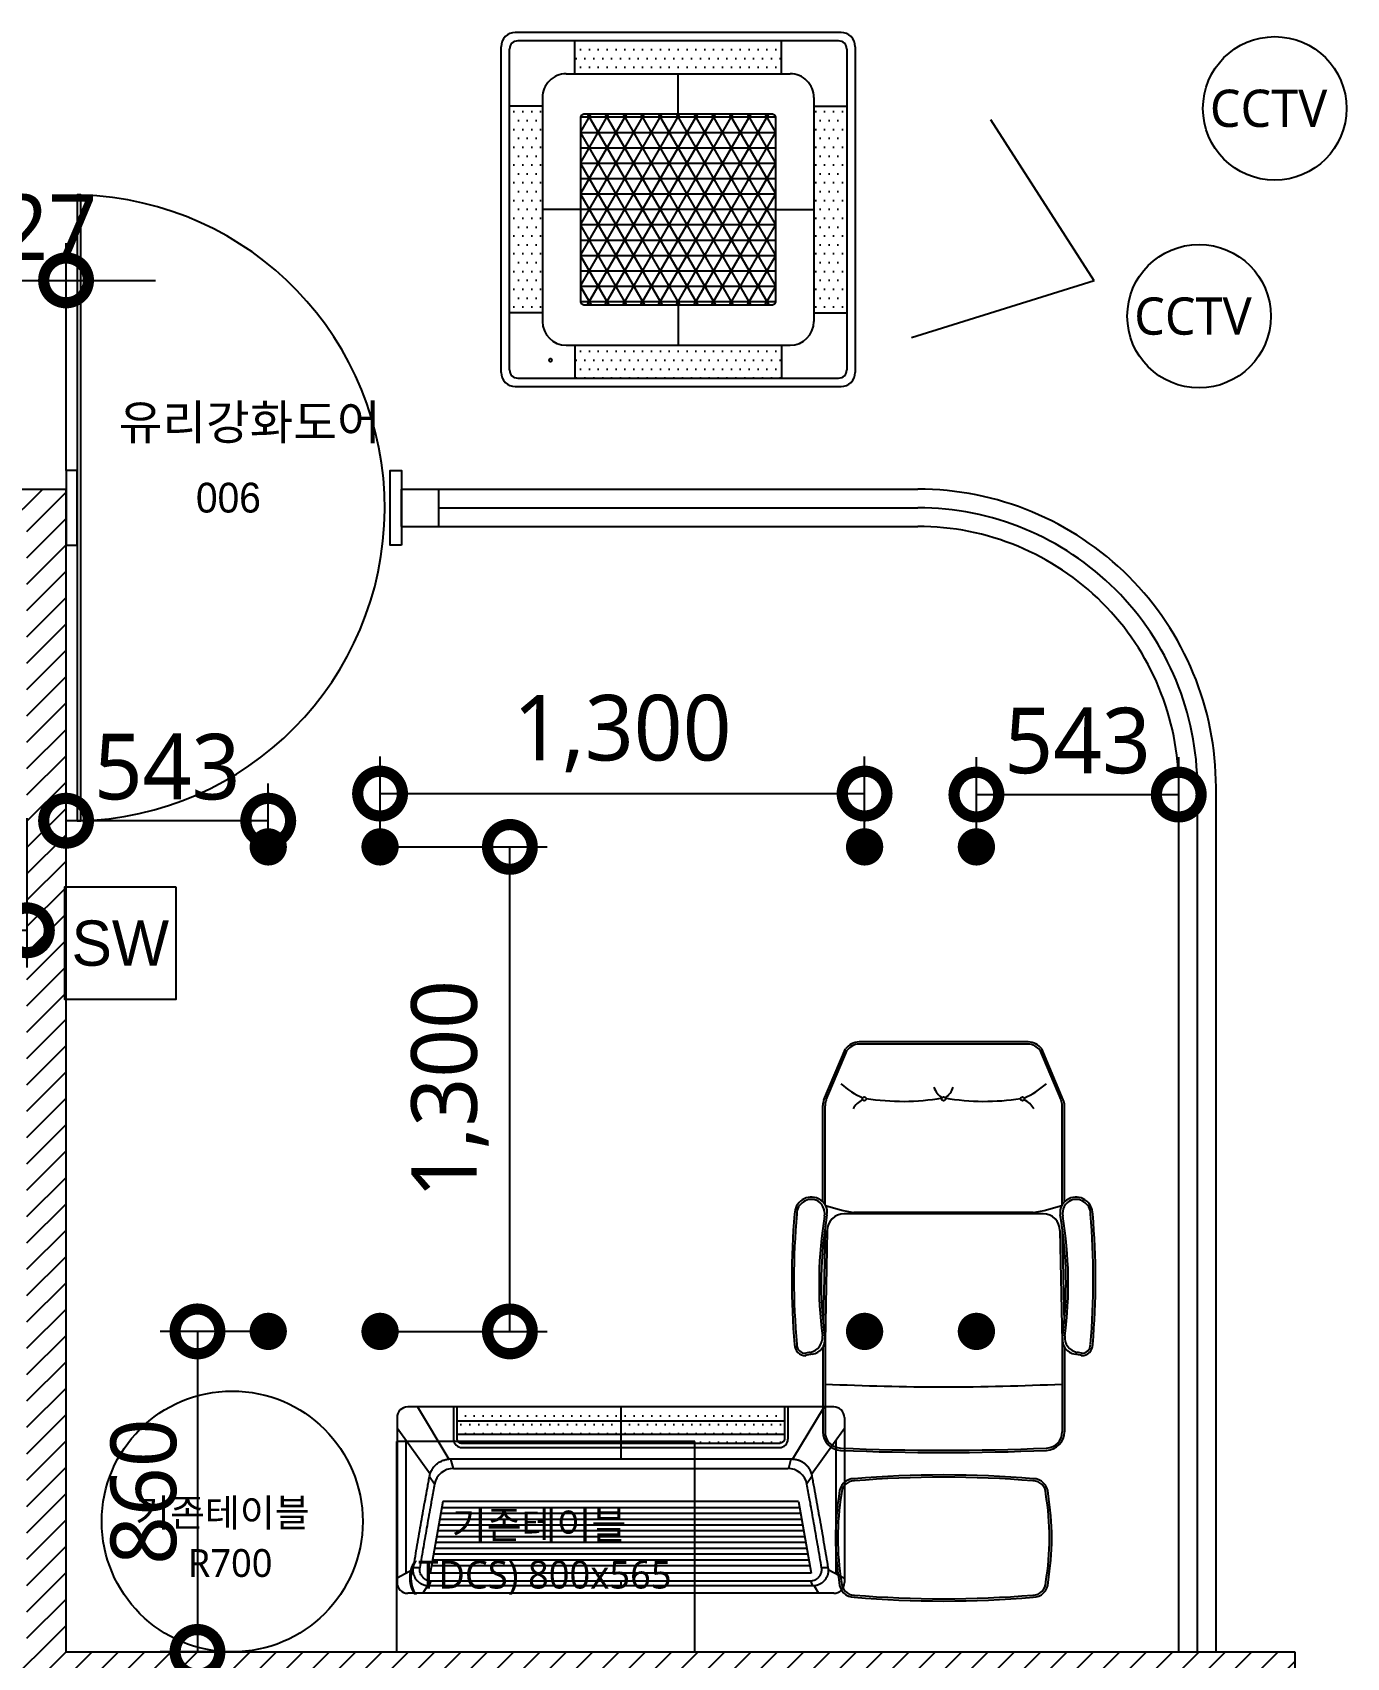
# Model space of a CAD drawing. Header units: metres. Extents: x 11578468 to 47831421, y -58341524 to -14256839.
# Drawn here: x 23753591 to 23757116, y -29041646 to -29037285 of the extents above; entities that cross this region are included whole.
import ezdxf
from ezdxf.enums import TextEntityAlignment as Align

# ---------------------------------------------------------------- set-up
doc = ezdxf.new("R2010")
doc.units = ezdxf.units.M
doc.header["$LTSCALE"] = 50
doc.header["$MEASUREMENT"] = 0
doc.layers.get('0').update_dxf_attribs({"linetype": 'CONTINUOUS'})
doc.layers.get('DEFPOINTS').update_dxf_attribs({"linetype": 'CONTINUOUS'})
doc.layers.add('002_전_다운라이트', color=40, linetype='CONTINUOUS', lineweight=9)
for name, color, linetype in [('CO-DOOR', 8, 'CONTINUOUS'), ('DVM_INDOOR', 7, 'CONTINUOUS'), ('S-DIM', 7, 'CONTINUOUS'), ('WAL', 3, 'CONTINUOUS'), ('wall', 3, 'CONTINUOUS'), ('신설_SW', 10, 'CONTINUOUS')]:
    doc.layers.add(name, color=color, linetype=linetype)
doc.styles.add('DAWIN', font='NanumSquareR.ttf')
doc.styles.add('W-TEXT2', font='Dotum.ttf')
doc.styles.add('맑은 고딕', font='malgun.ttf')
doc.styles.add('울릉도L', font='Expo M.ttf')
doc.dimstyles.new('80', dxfattribs={"dimscale": 80, "dimtxt": 2.2, "dimasz": 3, "dimexe": 1.25, "dimexo": 0.625, "dimtad": 1, "dimdec": 0, "dimzin": 0, "dimdsep": 46, "dimlunit": 6, "dimtxsty": 'DAWIN', "dimblk1": 'DOTSMALL', "dimblk2": 'DOTSMALL', "dimsah": 1, "dimcen": 0.001, "dimclrd": 1, "dimclre": 1, "dimclrt": 3, "dimadec": 0, "dimazin": 0, "dimtfac": 1, "dimtdec": 0, "dimtix": 1, "dimtmove": 2, "dimatfit": 3, "dimldrblk": 'DOTSMALL', "dimfxl": 1.25, "dimtolj": 1, "dimtzin": 0, "dimarcsym": 0})

# ---------------------------------------------------------------- blocks, each defined once
blk = doc.blocks.new('슬하_전기')
at = {"layer": 'CO-DOOR'}
h = blk.add_hatch(dxfattribs=at)
h.set_pattern_fill('_USER', color=256, scale=50, angle=45, pattern_type=0)
h.set_pattern_definition([(45, (35200, -25360), (-35.35533906, 35.35533906), [])])
h.paths.add_polyline_path([(11570219.1, -14338431.7), (11571823.8, -14338431.7), (11571823.8, -14338326.7), (11568526.8, -14338326.7), (11568526.8, -14335206.7), (11566008.8, -14335206.7), (11566008.8, -14335311.7), (11568421.8, -14335311.7), (11568421.8, -14338326.7), (11565008.8, -14338326.7), (11565008.8, -14335311.7), (11565108.8, -14335311.7), (11565108.8, -14335206.7), (11564903.8, -14335206.7), (11564903.8, -14338531.7), (11565008.8, -14338531.7), (11565008.8, -14338431.7)])
for p, q in [((11566008.8, -14335206.7), (11568526.8, -14335206.7)), ((11568526.8, -14338326.7), (11568526.8, -14335206.7)), ((11569426.8, -14335206.7), (11570812.3, -14335206.7)), ((11569426.8, -14335306.7), (11569426.8, -14335206.7)), ((11569526.8, -14335306.7), (11569526.8, -14335206.7)), ((11569426.8, -14335256.7), (11569426.8, -14335256.7)), ((11569526.8, -14335256.7), (11570812.3, -14335256.7)), ((11569426.8, -14335306.7), (11570812.3, -14335306.7)), ((11571512.3, -14338326.7), (11571512.3, -14336006.7)), ((11571562.3, -14338326.7), (11571562.3, -14336006.7)), ((11571612.3, -14338326.7), (11571612.3, -14336006.7)), ((11570560.4, -14336845), (11570618, -14336708.8)), ((11570566.4, -14336845.8), (11570622.9, -14336712.3)), ((11571108.4, -14336690.1), (11570654.5, -14336690.1)), ((11571108.4, -14336696.1), (11570654.5, -14336696.1)), ((11571196.6, -14336845.8), (11571140.1, -14336712.3)), ((11571202.6, -14336845), (11571144.9, -14336708.8)), ((11570557.2, -14337116.2), (11570557.2, -14336860.6)), ((11570563.2, -14337126.4), (11570563.2, -14336861.4)), ((11571199.7, -14337126.4), (11571199.7, -14336861.4)), ((11571205.7, -14337118.8), (11571205.7, -14336860.6)), ((11570542.9, -14337116.1), (11570539.2, -14337114.4)), ((11571217.6, -14337110.7), (11571217.1, -14337110.9)), ((11571220.1, -14337116.1), (11571223.7, -14337114.4)), ((11571148.5, -14337151.1), (11570614.4, -14337151.1)), ((11571122.1, -14337147.7), (11570640.8, -14337147.7)), ((11570563.4, -14337196), (11570558.2, -14337444.3)), ((11570569.4, -14337196.1), (11570563.2, -14337493.6)), ((11571193.5, -14337196.1), (11571199.7, -14337493.6)), ((11571199.5, -14337196), (11571204.7, -14337444.3)), ((11570563.2, -14337493.6), (11570563.2, -14337735.9)), ((11571199.7, -14337493.6), (11571199.7, -14337735.9)), ((11570557.2, -14337509.3), (11570557.2, -14337735.9)), ((11571205.7, -14337509.3), (11571205.7, -14337735.9)), ((11570213.8, -14337761.7), (11569413.8, -14337761.7)), ((11569413.8, -14337761.7), (11569413.8, -14338326.7)), ((11570213.8, -14338326.7), (11570213.8, -14337761.7)), ((11571176.7, -14337781.9), (11571177.8, -14337781.9)), ((11568526.8, -14338326.7), (11571823.8, -14338326.7)), ((11569413.8, -14338326.7), (11570213.8, -14338326.7)), ((11571823.8, -14338326.7), (11571823.8, -14338431.7))]:
    blk.add_line(p, q, dxfattribs=at)
for points in [[(11568566.8, -14336096.7), (11568566.8, -14334416.7), (11568556.8, -14334416.7), (11568556.8, -14336096.7)], [(11568526.8, -14335356.7), (11568556.8, -14335356.7), (11568556.8, -14335156.7), (11568526.8, -14335156.7)], [(11569426.8, -14335356.7), (11569396.8, -14335356.7), (11569396.8, -14335156.7), (11569426.8, -14335156.7)]]:
    blk.add_lwpolyline(points, close=True, dxfattribs=at)
for centre, radius in [((11570668.7, -14336842.7), 5), ((11570881.5, -14336842.7), 5), ((11571093, -14336842.7), 5), ((11568972.8, -14337976.7), 350)]:
    blk.add_circle(centre, radius, dxfattribs=at)
for centre, radius, start, end in [((11568542.1, -14335257), 839.8, 271.0082, 88.3093), ((11570812.3, -14336006.7), 800, 359.9999, 90.0005), ((11570812.3, -14336006.7), 750, 359.9999, 90.0005), ((11570812.3, -14336006.7), 700, 359.9999, 90.0005), ((11570654.5, -14336735.1), 45, 90, 144.2029), ((11570654.5, -14336735.1), 39, 90, 144.2029), ((11571108.4, -14336735.1), 45, 35.7971, 90), ((11571108.4, -14336735.1), 39, 35.7971, 90), ((11570757.9, -14336631.7), 228.5, 228.2234, 246.1064), ((11571005, -14336631.7), 228.5, 293.8936, 311.7766), ((11570597.2, -14336860.6), 40, 157.0656, 180), ((11570603.2, -14336861.4), 40, 157.0656, 180), ((11570690.4, -14336897.5), 58.9, 116.4695, 151.7897), ((11570771.7, -14336241.5), 607.9, 260.7046, 279.9934), ((11570911, -14336791.7), 58.9, 199.7444, 235.0646), ((11570851.9, -14336791.7), 58.9, 304.9354, 340.2556), ((11570991.3, -14336241.5), 607.9, 260.0066, 279.1734), ((11571071.3, -14336897.5), 58.9, 28.2103, 63.5305), ((11571159.7, -14336861.4), 40, 0, 22.9344), ((11571165.7, -14336860.6), 40, 0, 22.9344), ((11570526.5, -14337151.5), 45, 65.1469, 180), ((11570526.5, -14337151.5), 39, 65.1469, 180), ((11570522.4, -14337150.7), 40, 350.6287, 65.1469), ((11570529.1, -14337147.2), 40, 350.4, 65.1469), ((11571233.9, -14337147.2), 40, 114.8531, 189.6), ((11571240.5, -14337150.7), 40, 114.8531, 189.3713), ((11571236.5, -14337151.5), 45, 0, 114.8531), ((11571236.5, -14337151.5), 39, 0, 114.8531), ((11572484.9, -14337326.7), 2011.1, 175.0022, 184.9978), ((11572484.9, -14337326.7), 2005.1, 175.0022, 184.9978), ((11571655.6, -14337337.7), 1108.5, 170.6287, 187.2912), ((11571655.6, -14337337.7), 1102.5, 170.4, 187.5825), ((11570717.4, -14336680.9), 473.1, 251.1345, 260.6787), ((11570614.4, -14337196.1), 45, 90, 180), ((11571045.5, -14336680.9), 473.1, 279.3213, 288.8655), ((11571148.5, -14337196.1), 45, 0, 90), ((11570107.4, -14337337.7), 1102.5, 352.4175, 9.6), ((11570107.4, -14337337.7), 1108.5, 352.7088, 9.3713), ((11569278, -14337326.7), 2005.1, 355.0022, 4.9978), ((11569278, -14337326.7), 2011.1, 355.0022, 4.9978), ((11570511.5, -14337501.9), 30, 180, 270), ((11570511.5, -14337501.9), 24, 180, 270), ((11570516.4, -14337483.5), 40, 279.8324, 7.2912), ((11570523.1, -14337488.5), 40, 278.4489, 7.5825), ((11571239.9, -14337488.5), 40, 172.4175, 261.5511), ((11571246.6, -14337483.5), 40, 172.7088, 260.1676), ((11571251.5, -14337501.9), 30, 270, 0), ((11571251.5, -14337501.9), 24, 270, 0), ((11570558.1, -14337724.1), 204.2, 99.8324, 104.1361), ((11570558.1, -14337724.1), 198.2, 98.4489, 104.1361), ((11571204.9, -14337724.1), 198.2, 75.8639, 81.5511), ((11571204.9, -14337724.1), 204.2, 75.8639, 80.1676), ((11570881.3, -14330945.1), 6670.4, 267.26633, 272.73581), ((11570607.2, -14337735.9), 50, 180, 267.5759), ((11570607.2, -14337735.9), 44, 180, 267.5759), ((11571155.7, -14337735.9), 44, 272.4241, 0), ((11571155.7, -14337735.9), 50, 272.4241, 0), ((11570881.3, -14331115.1), 6670.4, 267.62279, 272.3735), ((11570881.5, -14331257.3), 6534.4, 267.57593, 272.42407), ((11570881.5, -14340736.9), 2885, 85.2281, 94.7719), ((11570641.5, -14337901.9), 40, 90, 180), ((11570641.5, -14337901.9), 34, 90, 180), ((11570881.5, -14340736.9), 2879, 85.2281, 94.7719), ((11571121.5, -14337901.9), 40, 0, 90), ((11571121.5, -14337901.9), 34, 0, 90), ((11571305.6, -14338021), 714.1, 170.4001, 189.5999), ((11571305.8, -14338021), 708.3, 170.3882, 189.6118), ((11570457.2, -14338021), 708.3, 350.3882, 9.6118), ((11570457.4, -14338021), 714.1, 350.4001, 9.5999), ((11570641.5, -14338140.1), 40, 180, 270), ((11570641.5, -14338140.1), 34, 180, 270), ((11571121.5, -14338140.1), 40, 270, 0), ((11571121.5, -14338140.1), 34, 270, 0), ((11570881.5, -14335305.1), 2885, 265.2281, 274.7719), ((11570881.5, -14335305.1), 2879, 265.2281, 274.7719)]:
    blk.add_arc(centre, radius, start, end, dxfattribs=at)
for s, height, rotation, style, p in [('유리강화도어', 93.33, 360, '맑은 고딕', (11569019.6, -14335027.3)), ('900', 80, 180, 'W-TEXT2', (11568962.6, -14335229.5))]:
    blk.add_text(s, height=height, rotation=rotation, dxfattribs=dict(at, style=style)).set_placement(p, align=Align.MIDDLE_CENTER)
at = {"layer": 'CO-DOOR', "style": '맑은 고딕'}
for s, height, p in [('기존테이블', 74.67, (11568712.1, -14337915.8)), ('기존테이블', 74.67, (11569561.8, -14337948.7)), ('(TDCS) 800x565', 74.667, (11569442.8, -14338082))]:
    blk.add_text(s, height=height, dxfattribs=at).set_placement(p, align=Align.TOP_LEFT)
blk.add_text('R700', height=74.67, dxfattribs=at).set_placement((11568853.4, -14338125.5))
blk = doc.blocks.new('A$C8d63ac80')
at = {"layer": '002_전_다운라이트', "const_width": 50}
blk.add_lwpolyline([(50, 75, 1), (100, 75, 1)], format="xyb", close=True, dxfattribs=at)
blk = doc.blocks.new('TMSXNLS')
at = {"layer": '신설_SW', "color": 240, "linetype": 'Continuous'}
blk.add_lwpolyline([(11559356.3, -14268182.3), (11559056.3, -14268182.3), (11559056.3, -14268482.3), (11559356.3, -14268482.3)], close=True, dxfattribs=at)
at = {"layer": '신설_SW', "color": 240, "linetype": 'Continuous', "style": '울릉도L'}
blk.add_text('SW', height=121.4, dxfattribs=at).set_placement((11559206.3, -14268332.3), align=Align.MIDDLE_CENTER)
blk = doc.blocks.new('_DOTSMALL')
at = {"color": 0, "linetype": 'ByBlock', "const_width": 0.5}
blk.add_lwpolyline([(-0.0625, 0, 1), (0.0625, 0, 1)], format="xyb", close=True, dxfattribs=at)
blk = doc.blocks.new('*D2674')
at = {"layer": 'DEFPOINTS', "color": 0}
for p in [(23753680.8, -29037950.5), (23753453.9, -29038111.8), (23753680.8, -29038510.6)]:
    blk.add_point(p, dxfattribs=at)
at = {"layer": 'S-DIM', "color": 1, "lineweight": -2, "ltscale": 10}
for p, q in [((23753453.9, -29038061.8), (23753453.9, -29037850.5)), ((23753680.8, -29038460.6), (23753680.8, -29037850.5)), ((23753213.9, -29037950.5), (23753920.8, -29037950.5))]:
    blk.add_line(p, q, dxfattribs=at)
at = {"layer": 'S-DIM', "color": 1, "lineweight": -2, "xscale": 240, "yscale": 240, "zscale": 240}
blk.add_blockref('_DOTSMALL', (23753453.9, -29037950.5), dxfattribs=at)
at = {"layer": 'S-DIM', "color": 1, "lineweight": -2, "xscale": 240, "yscale": 240, "zscale": 240, "rotation": 180}
blk.add_blockref('_DOTSMALL', (23753680.8, -29037950.5), dxfattribs=at)
at = {"layer": 'S-DIM', "color": 3, "ltscale": 10, "insert": (23753567.3, -29037807.8), "char_height": 176, "attachment_point": 5, "style": 'DAWIN'}
blk.add_mtext('\\A1;227', dxfattribs=at)
blk = doc.blocks.new('*D2702')
at = {"layer": 'DEFPOINTS', "color": 0}
for p in [(23753680.8, -29039400.3), (23753680.8, -29039470.6), (23754223.3, -29039470.6)]:
    blk.add_point(p, dxfattribs=at)
at = {"layer": 'S-DIM', "color": 1, "lineweight": -2, "ltscale": 10}
for p, q in [((23753680.8, -29039420.6), (23753680.8, -29039300.3)), ((23754223.3, -29039420.6), (23754223.3, -29039300.3)), ((23754223.3, -29039400.3), (23753680.8, -29039400.3))]:
    blk.add_line(p, q, dxfattribs=at)
at = {"layer": 'S-DIM', "color": 1, "lineweight": -2, "xscale": 240, "yscale": 240, "zscale": 240, "rotation": 180}
blk.add_blockref('_DOTSMALL', (23753680.8, -29039400.3), dxfattribs=at)
at = {"layer": 'S-DIM', "color": 1, "lineweight": -2, "xscale": 240, "yscale": 240, "zscale": 240}
blk.add_blockref('_DOTSMALL', (23754223.3, -29039400.3), dxfattribs=at)
at = {"layer": 'S-DIM', "color": 3, "ltscale": 10, "insert": (23753952, -29039256.4), "char_height": 176, "attachment_point": 5, "style": 'DAWIN'}
blk.add_mtext('\\A1;543', dxfattribs=at)
blk = doc.blocks.new('*D2703')
at = {"layer": 'DEFPOINTS', "color": 0}
for p in [(23755823.3, -29039327.6), (23754523.3, -29039470.6), (23755823.3, -29039470.6)]:
    blk.add_point(p, dxfattribs=at)
at = {"layer": 'S-DIM', "color": 1, "lineweight": -2, "ltscale": 10}
for p, q in [((23754523.3, -29039420.6), (23754523.3, -29039227.6)), ((23755823.3, -29039420.6), (23755823.3, -29039227.6)), ((23754523.3, -29039327.6), (23755823.3, -29039327.6))]:
    blk.add_line(p, q, dxfattribs=at)
at = {"layer": 'S-DIM', "color": 1, "lineweight": -2, "xscale": 240, "yscale": 240, "zscale": 240, "rotation": 180}
blk.add_blockref('_DOTSMALL', (23754523.3, -29039327.6), dxfattribs=at)
at = {"layer": 'S-DIM', "color": 1, "lineweight": -2, "xscale": 240, "yscale": 240, "zscale": 240}
blk.add_blockref('_DOTSMALL', (23755823.3, -29039327.6), dxfattribs=at)
at = {"layer": 'S-DIM', "color": 3, "ltscale": 10, "insert": (23755173.3, -29039166.6), "char_height": 176, "attachment_point": 5, "style": 'DAWIN'}
blk.add_mtext('\\A1;1,300', dxfattribs=at)
blk = doc.blocks.new('*D2704')
at = {"layer": 'DEFPOINTS', "color": 0}
for p in [(23756666.2, -29039330.2), (23756123.3, -29039470.6), (23756666.2, -29039470.6)]:
    blk.add_point(p, dxfattribs=at)
at = {"layer": 'S-DIM', "color": 1, "lineweight": -2, "ltscale": 10}
for p, q in [((23756123.3, -29039420.6), (23756123.3, -29039230.2)), ((23756666.2, -29039420.6), (23756666.2, -29039230.2)), ((23756123.3, -29039330.2), (23756666.2, -29039330.2))]:
    blk.add_line(p, q, dxfattribs=at)
at = {"layer": 'S-DIM', "color": 1, "lineweight": -2, "xscale": 240, "yscale": 240, "zscale": 240, "rotation": 180}
blk.add_blockref('_DOTSMALL', (23756123.3, -29039330.2), dxfattribs=at)
at = {"layer": 'S-DIM', "color": 1, "lineweight": -2, "xscale": 240, "yscale": 240, "zscale": 240}
blk.add_blockref('_DOTSMALL', (23756666.2, -29039330.2), dxfattribs=at)
at = {"layer": 'S-DIM', "color": 3, "ltscale": 10, "insert": (23756394.7, -29039186.3), "char_height": 176, "attachment_point": 5, "style": 'DAWIN'}
blk.add_mtext('\\A1;543', dxfattribs=at)
blk = doc.blocks.new('*D2705')
at = {"layer": 'DEFPOINTS', "color": 0}
for p in [(23754223.3, -29040770.6), (23754033.4, -29041630.6), (23754223.3, -29041630.6)]:
    blk.add_point(p, dxfattribs=at)
at = {"layer": 'S-DIM', "color": 1, "lineweight": -2, "ltscale": 10}
for p, q in [((23754173.3, -29040770.6), (23753933.4, -29040770.6)), ((23754033.4, -29040770.6), (23754033.4, -29041630.6)), ((23754173.3, -29041630.6), (23753933.4, -29041630.6))]:
    blk.add_line(p, q, dxfattribs=at)
at = {"layer": 'S-DIM', "color": 1, "lineweight": -2, "xscale": 240, "yscale": 240, "zscale": 240}
for p, rotation in [((23754033.4, -29040770.6), 90), ((23754033.4, -29041630.6), 270)]:
    blk.add_blockref('_DOTSMALL', p, dxfattribs=dict(at, rotation=rotation))
at = {"layer": 'S-DIM', "color": 3, "ltscale": 10, "insert": (23753889.5, -29041200.6), "char_height": 176, "attachment_point": 5, "rotation": 90, "style": 'DAWIN'}
blk.add_mtext('\\A1;860', dxfattribs=at)
blk = doc.blocks.new('*D2706')
at = {"layer": 'DEFPOINTS', "color": 0}
for p in [(23754523.3, -29039470.6), (23754871.7, -29039470.6), (23754523.3, -29040770.6)]:
    blk.add_point(p, dxfattribs=at)
at = {"layer": 'S-DIM', "color": 1, "lineweight": -2, "ltscale": 10}
for p, q in [((23754573.3, -29039470.6), (23754971.7, -29039470.6)), ((23754871.7, -29040770.6), (23754871.7, -29039470.6)), ((23754573.3, -29040770.6), (23754971.7, -29040770.6))]:
    blk.add_line(p, q, dxfattribs=at)
at = {"layer": 'S-DIM', "color": 1, "lineweight": -2, "xscale": 240, "yscale": 240, "zscale": 240}
for p, rotation in [((23754871.7, -29039470.6), 90), ((23754871.7, -29040770.6), 270)]:
    blk.add_blockref('_DOTSMALL', p, dxfattribs=dict(at, rotation=rotation))
at = {"layer": 'S-DIM', "color": 3, "ltscale": 10, "insert": (23754710.8, -29040120.6), "char_height": 176, "attachment_point": 5, "rotation": 90, "style": 'DAWIN'}
blk.add_mtext('\\A1;1,300', dxfattribs=at)
blk = doc.blocks.new('*D2711')
at = {"layer": 'DEFPOINTS', "color": 0}
for p in [(23752372.5, -29039343.5), (23753575.8, -29039343.5), (23753575.8, -29039694.4)]:
    blk.add_point(p, dxfattribs=at)
at = {"layer": 'S-DIM', "color": 1, "lineweight": -2, "ltscale": 10}
for p, q in [((23752372.5, -29039393.5), (23752372.5, -29039794.4)), ((23753575.8, -29039393.5), (23753575.8, -29039794.4)), ((23752372.5, -29039694.4), (23753575.8, -29039694.4))]:
    blk.add_line(p, q, dxfattribs=at)
at = {"layer": 'S-DIM', "color": 1, "lineweight": -2, "xscale": 240, "yscale": 240, "zscale": 240, "rotation": 180}
blk.add_blockref('_DOTSMALL', (23752372.5, -29039694.4), dxfattribs=at)
at = {"layer": 'S-DIM', "color": 1, "lineweight": -2, "xscale": 240, "yscale": 240, "zscale": 240}
blk.add_blockref('_DOTSMALL', (23753575.8, -29039694.4), dxfattribs=at)
at = {"layer": 'S-DIM', "color": 3, "ltscale": 10, "insert": (23752974.2, -29039533.4), "char_height": 176, "attachment_point": 5, "style": 'DAWIN'}
blk.add_mtext('\\A1;1,203', dxfattribs=at)

msp = doc.modelspace()

# ---------------------------------------------------------------- hatches: boundary and pattern name
at = {"layer": 'DVM_INDOOR'}
h = msp.add_hatch(dxfattribs=at)
h.set_pattern_fill('DOTS', color=0, scale=15)
h.set_pattern_definition([(0, (23755323.07, -29037759.712), (11.90625, 23.8125), [0, -23.8125])])
h.paths.add_polyline_path([(23755600.6, -29037308), (23755045.7, -29037308), (23755045.7, -29037396.3), (23755600.6, -29037396.3)])
h.paths.add_polyline_path([(23754959.1, -29037483), (23754870.8, -29037483), (23754870.8, -29038037.8), (23754959.1, -29038037.8)])
h.paths.add_polyline_path([(23755600.6, -29038124.5), (23755045.7, -29038124.5), (23755045.7, -29038212.7), (23755600.6, -29038212.7)])
h.paths.add_polyline_path([(23755775.5, -29037483), (23755687.3, -29037483), (23755687.2, -29038037.8), (23755775.5, -29038037.8)])
h = msp.add_hatch(dxfattribs=at)
h.set_pattern_fill('NET3', color=0, scale=13)
h.set_pattern_definition([(0, (23755323.07, -29037759.712), (0, 41.275), []), (60, (23755323.07, -29037759.712), (-35.745, 20.6375), []), (120, (23755323.07, -29037759.712), (-35.745, -20.6375), [])])
h.paths.add_polyline_path([(23755584.3, -29037513.6, 0.414214), (23755574.3, -29037503.6), (23755071.9, -29037503.6, 0.414214), (23755061.9, -29037513.6), (23755061.9, -29038007.1, 0.414214), (23755071.9, -29038017.1), (23755574.3, -29038017.1, 0.414214), (23755584.3, -29038007.1)])
h = msp.add_hatch(dxfattribs=at)
h.set_pattern_fill('DOTS', color=0, scale=15, angle=180)
h.set_pattern_definition([(180, (23755168.997, -29040972.988), (-11.9062, -23.8125), [0, -23.8125])])
h.paths.add_polyline_path([(23754741.2, -29041070.1, -0.414214), (23754729.2, -29041058.1), (23754729.2, -29041046.2), (23755608.8, -29041046.2), (23755608.8, -29041058.1, -0.414214), (23755596.8, -29041070.1)])
h.paths.add_polyline_path([(23755608.8, -29041011.5), (23755608.8, -29041046.2), (23754729.2, -29041046.2), (23754729.2, -29041011.5)])
h.paths.add_polyline_path([(23755608.8, -29040973.1), (23755608.8, -29041011.5), (23754729.2, -29041011.5), (23754729.2, -29040973.1)])

# ---------------------------------------------------------------- linework, layer by layer
at = {"layer": 'DVM_INDOOR', "color": 0}
for p, q in [((23755760.1, -29037285.4), (23754886.1, -29037285.4)), ((23754848.1, -29038197.4), (23754848.1, -29037323.4)), ((23754870.8, -29038190.7), (23754870.8, -29037330)), ((23755753.5, -29037308), (23754892.8, -29037308)), ((23755045.7, -29037396.3), (23755045.7, -29037308)), ((23755600.6, -29037396.3), (23755600.6, -29037308)), ((23755775.5, -29037330), (23755775.5, -29038190.7)), ((23755798.1, -29037323.4), (23755798.1, -29038197.4)), ((23755022.7, -29037396.3), (23755623.7, -29037396.3)), ((23755323.1, -29037503.6), (23755323.2, -29037396.3)), ((23754959.1, -29037459.9), (23754959.1, -29038060.9)), ((23755687.3, -29037459.9), (23755687.2, -29038060.9)), ((23754959.1, -29037483), (23754870.8, -29037483)), ((23755687.3, -29037483), (23755775.5, -29037483)), ((23755061.9, -29037760.4), (23754959.1, -29037760.4)), ((23755584.3, -29037760.4), (23755687.2, -29037760.4)), ((23754959.1, -29038037.8), (23754870.8, -29038037.8)), ((23755323.1, -29038017.1), (23755323.1, -29038124.5)), ((23755687.2, -29038037.8), (23755775.5, -29038037.8)), ((23755022.7, -29038124.5), (23755623.6, -29038124.5)), ((23755045.7, -29038124.5), (23755045.7, -29038212.7)), ((23755600.6, -29038124.5), (23755600.6, -29038212.7)), ((23754892.8, -29038212.7), (23755753.5, -29038212.7)), ((23754886.1, -29038235.4), (23755760.1, -29038235.4)), ((23754569, -29041001.6), (23754569, -29041444.6)), ((23755740.5, -29040973.1), (23754597.5, -29040973.1)), ((23754623.5, -29040973.1), (23754708, -29041113.2)), ((23754720.5, -29040973.1), (23754720.5, -29041059.5)), ((23755608.6, -29041011.5), (23754729.2, -29041011.5)), ((23755169, -29040973.6), (23755169, -29041113.2)), ((23755617.5, -29040973.1), (23755617.5, -29041059.5)), ((23755714.5, -29040973.1), (23755630, -29041113.2)), ((23755769, -29041001.6), (23755769, -29041444.6)), ((23754657.5, -29041153.7), (23754569, -29041030.6)), ((23754729.2, -29041046.2), (23755608.8, -29041046.2)), ((23755680.5, -29041153.7), (23755769, -29041030.6)), ((23754592.2, -29041063.1), (23754592.2, -29041420.2)), ((23754743.5, -29041082.5), (23755594.6, -29041082.5)), ((23755745.8, -29041063.1), (23755745.8, -29041420.2)), ((23755630, -29041113.2), (23754708.1, -29041113.2)), ((23754712.3, -29041113.2), (23754719.2, -29041138.3)), ((23754720.5, -29041138.3), (23755617.5, -29041138.3)), ((23755625.7, -29041113.2), (23755618.8, -29041138.3)), ((23754656, -29041159.8), (23754669.7, -29041179.3)), ((23755682, -29041159.8), (23755668.3, -29041179.3)), ((23754692.1, -29041227.3), (23754657.8, -29041419.7)), ((23755645.9, -29041227.3), (23754692.1, -29041227.3)), ((23755645.9, -29041227.3), (23755680.1, -29041419.7)), ((23755651.6, -29041259.5), (23754686.4, -29041259.5)), ((23755648.8, -29041243.7), (23754689.2, -29041243.7)), ((23755659.9, -29041306.1), (23754678.1, -29041306.1)), ((23755657.2, -29041290.7), (23754680.8, -29041290.7)), ((23755654.4, -29041275.1), (23754683.6, -29041275.1)), ((23755668.3, -29041352.9), (23754669.7, -29041352.9)), ((23755665.5, -29041337.3), (23754672.5, -29041337.3)), ((23755662.7, -29041321.7), (23754675.3, -29041321.7)), ((23754630.1, -29041404.6), (23754612.8, -29041404.6)), ((23755676.6, -29041399.7), (23754661.4, -29041399.7)), ((23755673.8, -29041384.1), (23754664.2, -29041384.1)), ((23755671.1, -29041368.7), (23754666.9, -29041368.7)), ((23755725.1, -29041404.6), (23755707.9, -29041404.6)), ((23754612.3, -29041409.7), (23754569, -29041432.4)), ((23754659.8, -29041439.7), (23754654.4, -29041453.6)), ((23755680.1, -29041419.7), (23754657.8, -29041419.7)), ((23754659.8, -29041439.7), (23755678.2, -29041439.7)), ((23755169, -29041439.7), (23755169, -29041453.6)), ((23755678.2, -29041439.7), (23755683.6, -29041453.6)), ((23755725.7, -29041409.7), (23755769, -29041432.5)), ((23755740.5, -29041473.1), (23754597.5, -29041473.1)), ((23754650.4, -29041453.4), (23754638.1, -29041473.1)), ((23755683.6, -29041453.6), (23754654.4, -29041453.6)), ((23755687.6, -29041453.4), (23755699.9, -29041473.1))]:
    msp.add_line(p, q, dxfattribs=at)
msp.add_lwpolyline([(23755071.9, -29037503.6), (23755574.3, -29037503.6, -0.414214), (23755584.3, -29037513.6), (23755584.3, -29038007.1, -0.414214), (23755574.3, -29038017.1), (23755071.9, -29038017.1, -0.414214), (23755061.9, -29038007.1), (23755061.9, -29037513.6, -0.414214)], format="xyb", close=True, dxfattribs=at)
for points in [[(23754729.2, -29040973.1), (23754729.2, -29041058.1, 0.414214), (23754741.2, -29041070.1), (23755596.8, -29041070.1)], [(23755608.8, -29040973.1), (23755608.8, -29041058.1, -0.414214), (23755596.8, -29041070.1)]]:
    msp.add_lwpolyline(points, format="xyb", dxfattribs=at)
msp.add_circle((23754980.6, -29038164.6), 4.24, dxfattribs=at)
for centre, radius, start, end in [((23754886.1, -29037323.4), 38, 90, 180), ((23755760.1, -29037323.4), 38, 0, 90), ((23754892.8, -29037330), 22, 90, 180), ((23755753.5, -29037330), 22, 0, 90), ((23755022.7, -29037459.9), 63.6, 90, 180.0064), ((23755623.7, -29037459.9), 63.6, 359.9936, 90), ((23755022.7, -29038060.9), 63.6, 180.0064, 270), ((23755623.6, -29038060.9), 63.6, 270, 359.9936), ((23754886.1, -29038197.4), 38, 180, 270), ((23754892.8, -29038190.7), 22, 180, 270), ((23755753.5, -29038190.7), 22, 270, 0), ((23755760.1, -29038197.4), 38, 270, 0), ((23754597.5, -29041001.6), 28.5, 90.0009, 180), ((23755740.5, -29041001.6), 28.5, 0, 90.0009), ((23754743.5, -29041059.5), 23, 180, 270), ((23755594.5, -29041059.5), 23, 270, 0), ((23754720.5, -29041190.3), 52, 90, 169.5502), ((23755617.5, -29041190.3), 52, 10.4504, 90), ((23754597.5, -29041444.6), 28.5, 180.0028, 270.0171), ((23755740.5, -29041444.6), 28.5, 270.0171, 0.0028)]:
    msp.add_arc(centre, radius, start, end, dxfattribs=at)
for points, knots in [([(23754657.5, -29041153.7), (23754657.6, -29041153.3), (23754657.9, -29041152.2), (23754659.4, -29041147.9), (23754662.6, -29041141.2), (23754667.4, -29041134.4), (23754671.9, -29041129.5), (23754675.6, -29041126.2), (23754679.5, -29041123.2), (23754685.1, -29041119.7), (23754691.2, -29041116.9), (23754697.5, -29041114.9), (23754701.5, -29041114), (23754704.8, -29041113.5), (23754706.7, -29041113.3), (23754707.9, -29041113.2), (23754708.1, -29041113.2)], [0, 0, 0, 0, 0.016085, 0.052074, 0.196028, 0.339981, 0.411958, 0.483935, 0.555912, 0.627889, 0.771843, 0.84382, 0.915797, 0.951785, 0.987774, 1, 1, 1, 1]), ([(23755630, -29041113.2), (23755630.1, -29041113.2), (23755630.2, -29041113.2), (23755630.3, -29041113.2), (23755630.4, -29041113.2), (23755630.5, -29041113.2), (23755630.6, -29041113.2), (23755630.8, -29041113.2), (23755630.9, -29041113.2), (23755631, -29041113.2), (23755631.1, -29041113.2), (23755631.3, -29041113.2), (23755631.4, -29041113.2), (23755631.5, -29041113.2), (23755631.6, -29041113.3), (23755631.7, -29041113.3), (23755631.9, -29041113.3), (23755632, -29041113.3), (23755632.1, -29041113.3), (23755632.2, -29041113.3), (23755632.4, -29041113.3), (23755632.5, -29041113.3), (23755632.6, -29041113.3), (23755632.7, -29041113.3), (23755632.9, -29041113.3), (23755633, -29041113.3), (23755633.1, -29041113.4), (23755633.2, -29041113.4), (23755633.3, -29041113.4), (23755633.5, -29041113.4), (23755633.6, -29041113.4), (23755633.7, -29041113.4), (23755633.8, -29041113.4), (23755634, -29041113.4), (23755634.1, -29041113.4), (23755634.2, -29041113.4), (23755634.3, -29041113.5), (23755634.4, -29041113.5), (23755634.6, -29041113.5), (23755634.7, -29041113.5), (23755634.8, -29041113.5), (23755635.3, -29041113.6), (23755636.1, -29041113.7), (23755637.1, -29041113.8), (23755637.9, -29041114), (23755638.5, -29041114), (23755638.8, -29041114.1), (23755638.8, -29041114.1), (23755638.9, -29041114.1), (23755639, -29041114.1), (23755639.1, -29041114.2), (23755639.3, -29041114.2), (23755639.7, -29041114.3), (23755640.4, -29041114.4), (23755641.3, -29041114.6), (23755642.1, -29041114.8), (23755642.7, -29041115), (23755643.2, -29041115.1), (23755643.6, -29041115.2), (23755644, -29041115.3), (23755644.4, -29041115.5), (23755644.8, -29041115.6), (23755645, -29041115.7), (23755645.2, -29041115.7), (23755645.3, -29041115.7), (23755645.4, -29041115.8), (23755645.5, -29041115.8), (23755645.6, -29041115.8), (23755645.9, -29041115.9), (23755646.2, -29041116), (23755646.6, -29041116.2), (23755646.9, -29041116.3), (23755647, -29041116.3), (23755647.2, -29041116.4), (23755647.3, -29041116.4), (23755647.4, -29041116.5), (23755647.6, -29041116.5), (23755648, -29041116.7), (23755648.5, -29041116.9), (23755649.1, -29041117.1), (23755649.8, -29041117.4), (23755650.3, -29041117.6), (23755650.8, -29041117.8), (23755651.1, -29041118), (23755651.4, -29041118.1), (23755651.6, -29041118.2), (23755651.8, -29041118.3), (23755652, -29041118.4), (23755652.2, -29041118.5), (23755652.4, -29041118.6), (23755652.6, -29041118.7), (23755652.8, -29041118.8), (23755653.1, -29041118.9), (23755653.3, -29041119), (23755653.5, -29041119.1), (23755653.8, -29041119.3), (23755654.1, -29041119.4), (23755654.3, -29041119.6), (23755654.7, -29041119.8), (23755655, -29041120), (23755655.4, -29041120.2), (23755655.7, -29041120.3), (23755656, -29041120.5), (23755656.5, -29041120.8), (23755657.1, -29041121.2), (23755657.6, -29041121.5), (23755658, -29041121.8), (23755658.5, -29041122.1), (23755658.9, -29041122.3), (23755659.3, -29041122.6), (23755659.5, -29041122.8), (23755659.7, -29041122.9), (23755660, -29041123.1), (23755660.2, -29041123.3), (23755660.6, -29041123.6), (23755661, -29041123.8), (23755661.3, -29041124.1), (23755661.5, -29041124.2), (23755661.7, -29041124.4), (23755661.8, -29041124.5), (23755661.9, -29041124.6), (23755662, -29041124.6), (23755662, -29041124.6), (23755662.1, -29041124.7), (23755662.1, -29041124.7), (23755662.1, -29041124.7), (23755662.2, -29041124.8), (23755662.2, -29041124.8), (23755662.2, -29041124.8), (23755662.2, -29041124.8), (23755662.2, -29041124.8), (23755662.2, -29041124.8), (23755662.2, -29041124.8), (23755662.2, -29041124.8), (23755662.2, -29041124.8), (23755662.2, -29041124.8), (23755662.2, -29041124.8), (23755662.2, -29041124.8), (23755662.2, -29041124.8), (23755662.2, -29041124.8), (23755662.2, -29041124.8), (23755662.2, -29041124.8), (23755662.2, -29041124.8), (23755662.2, -29041124.8), (23755662.2, -29041124.8), (23755662.2, -29041124.8), (23755662.2, -29041124.8), (23755662.2, -29041124.8), (23755662.2, -29041124.8), (23755662.2, -29041124.8), (23755662.2, -29041124.8), (23755662.2, -29041124.8), (23755662.2, -29041124.8), (23755662.2, -29041124.8), (23755662.2, -29041124.8), (23755662.2, -29041124.8), (23755662.2, -29041124.8), (23755662.2, -29041124.8), (23755662.2, -29041124.8), (23755662.2, -29041124.8), (23755662.2, -29041124.8), (23755662.2, -29041124.8), (23755662.2, -29041124.8), (23755662.2, -29041124.8), (23755662.2, -29041124.8), (23755662.2, -29041124.8), (23755662.2, -29041124.8), (23755662.2, -29041124.8), (23755662.2, -29041124.8), (23755662.2, -29041124.8), (23755662.2, -29041124.8), (23755662.2, -29041124.8), (23755662.2, -29041124.8), (23755662.2, -29041124.8), (23755662.2, -29041124.8), (23755662.2, -29041124.8), (23755662.2, -29041124.8), (23755662.2, -29041124.8), (23755662.2, -29041124.8), (23755662.2, -29041124.8), (23755662.2, -29041124.8), (23755662.3, -29041124.8), (23755662.3, -29041124.9), (23755662.4, -29041124.9), (23755662.4, -29041125), (23755662.5, -29041125), (23755662.6, -29041125.1), (23755662.6, -29041125.1), (23755662.7, -29041125.2), (23755662.8, -29041125.3), (23755662.9, -29041125.4), (23755663.1, -29041125.5), (23755663.2, -29041125.6), (23755663.3, -29041125.7), (23755663.4, -29041125.8), (23755663.5, -29041125.9), (23755663.7, -29041126), (23755663.8, -29041126.1), (23755663.9, -29041126.2), (23755664, -29041126.3), (23755664.1, -29041126.4), (23755664.3, -29041126.5), (23755664.4, -29041126.6), (23755664.5, -29041126.7), (23755664.6, -29041126.8), (23755664.7, -29041126.9), (23755664.9, -29041127.1), (23755665, -29041127.2), (23755665.1, -29041127.3), (23755665.2, -29041127.4), (23755665.3, -29041127.5), (23755665.4, -29041127.6), (23755665.6, -29041127.7), (23755665.7, -29041127.8), (23755665.8, -29041127.9), (23755665.9, -29041128), (23755666, -29041128.1), (23755666.1, -29041128.3), (23755666.2, -29041128.4), (23755666.4, -29041128.5), (23755666.5, -29041128.6), (23755666.6, -29041128.7), (23755666.7, -29041128.8), (23755666.8, -29041128.9), (23755666.9, -29041129), (23755667, -29041129.2), (23755667.1, -29041129.3), (23755667.2, -29041129.4), (23755667.4, -29041129.5), (23755667.5, -29041129.6), (23755667.6, -29041129.7), (23755667.7, -29041129.8), (23755667.8, -29041130), (23755667.9, -29041130.1), (23755668, -29041130.2), (23755668.1, -29041130.3), (23755668.2, -29041130.4), (23755668.3, -29041130.5), (23755668.4, -29041130.7), (23755668.5, -29041130.8), (23755668.7, -29041130.9), (23755668.8, -29041131), (23755668.9, -29041131.1), (23755669, -29041131.3), (23755669.1, -29041131.4), (23755669.2, -29041131.5), (23755669.3, -29041131.6), (23755669.4, -29041131.7), (23755669.5, -29041131.9), (23755669.6, -29041132), (23755669.7, -29041132.1), (23755669.8, -29041132.2), (23755669.9, -29041132.4), (23755670.1, -29041132.6), (23755670.2, -29041132.7), (23755670.3, -29041132.8), (23755670.4, -29041133), (23755670.5, -29041133.1), (23755670.6, -29041133.2), (23755670.7, -29041133.4), (23755670.8, -29041133.5), (23755671, -29041133.7), (23755671.1, -29041133.9), (23755671.3, -29041134.1), (23755671.4, -29041134.3), (23755671.6, -29041134.5), (23755671.7, -29041134.7), (23755671.8, -29041134.9), (23755672, -29041135), (23755672.1, -29041135.2), (23755672.3, -29041135.4), (23755672.4, -29041135.6), (23755672.4, -29041135.7), (23755672.4, -29041135.7), (23755672.5, -29041135.7), (23755672.5, -29041135.8), (23755672.5, -29041135.8), (23755672.6, -29041135.9), (23755672.6, -29041135.9), (23755672.6, -29041135.9), (23755672.6, -29041135.9), (23755672.6, -29041135.9), (23755672.6, -29041135.9), (23755672.6, -29041135.9), (23755672.6, -29041135.9), (23755672.6, -29041135.9), (23755672.6, -29041135.9), (23755672.6, -29041135.9), (23755672.6, -29041135.9), (23755672.6, -29041135.9), (23755672.6, -29041135.9), (23755672.6, -29041135.9), (23755672.6, -29041135.9), (23755672.6, -29041135.9), (23755672.6, -29041135.9), (23755672.6, -29041135.9), (23755672.6, -29041135.9), (23755672.6, -29041135.9), (23755672.6, -29041135.9), (23755672.6, -29041135.9), (23755672.6, -29041135.9), (23755672.6, -29041135.9), (23755672.6, -29041135.9), (23755672.6, -29041135.9), (23755672.6, -29041135.9), (23755672.6, -29041135.9), (23755672.6, -29041135.9), (23755672.6, -29041136), (23755672.6, -29041136), (23755672.6, -29041136), (23755672.6, -29041136), (23755672.6, -29041136), (23755672.6, -29041136), (23755672.6, -29041136), (23755672.6, -29041136), (23755672.7, -29041136), (23755672.7, -29041136.1), (23755672.8, -29041136.1), (23755672.8, -29041136.2), (23755672.9, -29041136.4), (23755673, -29041136.5), (23755673.1, -29041136.6), (23755673.2, -29041136.7), (23755673.2, -29041136.9), (23755673.3, -29041137), (23755673.4, -29041137.1), (23755673.5, -29041137.2), (23755673.6, -29041137.3), (23755673.6, -29041137.5), (23755673.7, -29041137.6), (23755673.8, -29041137.7), (23755673.9, -29041138), (23755674.2, -29041138.4), (23755674.6, -29041139), (23755675, -29041139.7), (23755675.3, -29041140.3), (23755675.6, -29041140.8), (23755675.7, -29041140.9), (23755675.7, -29041141), (23755675.7, -29041141.1), (23755675.8, -29041141.1), (23755675.8, -29041141.2), (23755675.9, -29041141.4), (23755676, -29041141.6), (23755676.2, -29041141.9), (23755676.3, -29041142.2), (23755676.5, -29041142.5), (23755676.6, -29041142.8), (23755676.8, -29041143.1), (23755676.9, -29041143.4), (23755677.1, -29041143.7), (23755677.2, -29041144), (23755677.2, -29041144.1), (23755677.3, -29041144.3), (23755677.3, -29041144.4), (23755677.4, -29041144.5), (23755677.5, -29041144.8), (23755677.7, -29041145.2), (23755677.9, -29041145.7), (23755678.2, -29041146.3), (23755678.4, -29041146.8), (23755678.5, -29041147.2), (23755678.6, -29041147.4), (23755678.7, -29041147.6), (23755678.7, -29041147.8), (23755678.8, -29041148), (23755678.9, -29041148.2), (23755679, -29041148.4), (23755679, -29041148.6), (23755679.1, -29041148.8), (23755679.1, -29041148.9), (23755679.2, -29041149), (23755679.2, -29041149.2), (23755679.3, -29041149.3), (23755679.3, -29041149.5), (23755679.4, -29041149.6), (23755679.4, -29041149.8), (23755679.5, -29041149.9), (23755679.5, -29041150.1), (23755679.6, -29041150.2), (23755679.6, -29041150.4), (23755679.7, -29041150.5), (23755679.7, -29041150.7), (23755679.8, -29041150.9), (23755679.8, -29041151.1), (23755679.9, -29041151.2), (23755679.9, -29041151.4), (23755680, -29041151.6), (23755680, -29041151.8), (23755680.1, -29041152), (23755680.2, -29041152.2), (23755680.2, -29041152.4), (23755680.3, -29041152.6), (23755680.3, -29041152.8), (23755680.4, -29041153), (23755680.4, -29041153.2), (23755680.5, -29041153.5), (23755680.5, -29041153.6), (23755680.5, -29041153.7)], [0, 0, 0, 0, 0.001765, 0.003529, 0.005294, 0.007059, 0.008823, 0.010588, 0.012352, 0.014116, 0.015881, 0.017645, 0.019409, 0.021173, 0.022937, 0.024702, 0.026466, 0.028229, 0.029993, 0.031757, 0.033521, 0.035285, 0.037049, 0.038812, 0.040576, 0.042339, 0.044103, 0.045866, 0.04763, 0.049393, 0.051156, 0.05292, 0.054683, 0.056446, 0.058209, 0.059972, 0.061735, 0.063498, 0.065261, 0.067024, 0.068787, 0.07055, 0.088059, 0.10292, 0.115137, 0.124712, 0.126163, 0.127325, 0.1283, 0.12944, 0.131236, 0.133687, 0.136794, 0.151003, 0.163408, 0.174911, 0.186415, 0.19159, 0.197106, 0.202964, 0.209163, 0.215479, 0.219883, 0.221884, 0.22343, 0.224162, 0.225102, 0.227168, 0.231141, 0.237019, 0.24311, 0.247247, 0.24943, 0.251369, 0.252721, 0.254965, 0.258103, 0.262133, 0.271962, 0.28166, 0.291227, 0.300577, 0.307976, 0.312744, 0.315759, 0.320727, 0.323148, 0.325851, 0.328835, 0.332101, 0.335648, 0.339476, 0.343585, 0.347976, 0.34952, 0.354132, 0.360503, 0.364934, 0.3672, 0.375692, 0.383432, 0.384919, 0.389345, 0.400385, 0.40996, 0.418507, 0.426067, 0.432913, 0.441712, 0.447274, 0.451798, 0.455285, 0.458528, 0.464582, 0.469833, 0.478168, 0.484251, 0.486843, 0.490174, 0.493625, 0.495107, 0.495342, 0.496042, 0.496945, 0.497789, 0.498575, 0.499303, 0.499369, 0.499564, 0.499758, 0.499824, 0.499828, 0.499832, 0.499836, 0.49984, 0.499843, 0.499846, 0.499849, 0.499852, 0.499854, 0.499857, 0.49986, 0.499863, 0.499866, 0.499869, 0.499872, 0.499875, 0.499878, 0.499881, 0.499883, 0.499886, 0.499889, 0.499892, 0.499895, 0.499898, 0.499901, 0.499904, 0.499907, 0.499909, 0.499912, 0.499915, 0.499918, 0.499921, 0.499924, 0.499927, 0.49993, 0.499933, 0.499936, 0.499938, 0.499941, 0.499944, 0.499947, 0.49995, 0.499953, 0.499956, 0.499959, 0.499961, 0.499996, 0.500092, 0.500252, 0.500475, 0.500762, 0.501113, 0.502574, 0.503909, 0.505116, 0.50626, 0.507404, 0.508548, 0.510836, 0.513123, 0.515411, 0.517699, 0.519986, 0.522274, 0.524561, 0.526848, 0.529136, 0.531423, 0.53371, 0.535997, 0.538283, 0.54057, 0.542857, 0.545143, 0.54743, 0.549716, 0.552003, 0.554289, 0.556575, 0.558861, 0.561147, 0.563433, 0.565719, 0.568004, 0.57029, 0.572575, 0.574861, 0.577146, 0.579431, 0.581716, 0.584001, 0.586286, 0.588571, 0.590856, 0.59314, 0.595425, 0.597709, 0.599994, 0.602278, 0.604562, 0.606846, 0.60913, 0.611414, 0.613697, 0.615981, 0.618264, 0.620547, 0.622831, 0.625114, 0.627397, 0.62968, 0.631963, 0.634245, 0.636528, 0.63881, 0.641092, 0.643375, 0.645657, 0.647939, 0.65022, 0.652502, 0.655924, 0.659347, 0.661628, 0.663909, 0.66619, 0.668471, 0.670751, 0.673032, 0.676452, 0.679873, 0.683293, 0.686713, 0.690132, 0.693551, 0.69697, 0.700388, 0.703806, 0.707224, 0.710641, 0.714058, 0.714644, 0.715261, 0.71591, 0.716591, 0.717303, 0.718046, 0.718679, 0.719061, 0.719192, 0.719206, 0.719223, 0.719241, 0.719259, 0.719276, 0.719294, 0.719312, 0.719329, 0.719347, 0.719365, 0.719382, 0.7194, 0.719418, 0.719436, 0.719453, 0.719471, 0.719489, 0.719506, 0.719524, 0.719542, 0.719559, 0.719577, 0.719595, 0.719612, 0.71963, 0.719648, 0.719665, 0.719683, 0.719701, 0.719718, 0.719735, 0.719749, 0.719791, 0.719989, 0.720573, 0.721543, 0.722899, 0.724641, 0.72677, 0.729069, 0.73132, 0.733522, 0.735676, 0.737782, 0.739839, 0.741848, 0.743808, 0.74572, 0.747584, 0.749399, 0.751166, 0.761606, 0.772047, 0.783331, 0.796306, 0.801854, 0.804022, 0.805127, 0.806011, 0.806392, 0.80762, 0.810133, 0.813931, 0.81881, 0.823809, 0.828807, 0.833806, 0.838804, 0.843801, 0.848798, 0.852287, 0.855003, 0.856944, 0.858113, 0.859639, 0.864676, 0.87128, 0.879454, 0.889196, 0.896415, 0.902323, 0.906921, 0.909055, 0.911516, 0.914305, 0.917422, 0.920866, 0.924638, 0.926547, 0.928505, 0.930513, 0.93257, 0.934676, 0.936831, 0.939035, 0.941289, 0.943592, 0.945944, 0.948345, 0.950796, 0.953296, 0.955845, 0.958443, 0.961091, 0.963788, 0.966534, 0.96933, 0.972175, 0.975069, 0.978013, 0.981006, 0.984048, 0.98714, 0.990281, 0.993471, 0.996711, 1, 1, 1, 1]), ([(23754628.4, -29041313.2), (23754628.4, -29041313.1), (23754630.2, -29041302.7), (23754633.8, -29041282.1), (23754639.3, -29041251.6), (23754644.8, -29041221), (23754649.4, -29041195.5), (23754652.7, -29041177.7), (23754654.5, -29041167.5), (23754655.5, -29041162.4), (23754656, -29041159.8)], [0, 0, 0, 0, 0.002953, 0.202362, 0.401772, 0.601181, 0.800591, 0.900295, 0.950148, 1, 1, 1, 1]), ([(23754656, -29041159.8), (23754656.3, -29041158.2), (23754656.7, -29041156.2), (23754657.3, -29041154.1), (23754657.5, -29041153.7)], [0, 0, 0, 0, 0.783378, 1, 1, 1, 1]), ([(23755680.5, -29041153.7), (23755680.7, -29041154.1), (23755681.3, -29041156.2), (23755681.7, -29041158.2), (23755682, -29041159.8)], [0, 0, 0, 0, 0.216622, 1, 1, 1, 1]), ([(23755682, -29041159.8), (23755682.5, -29041162.4), (23755683.4, -29041167.5), (23755685.3, -29041177.7), (23755688.6, -29041195.5), (23755693.2, -29041221), (23755698.7, -29041251.6), (23755704.2, -29041282.1), (23755709.5, -29041312.7), (23755714.8, -29041343.4), (23755720, -29041374), (23755723.4, -29041394.4), (23755725.1, -29041404.6)], [0, 0, 0, 0, 0.03125, 0.0625, 0.125, 0.25, 0.375, 0.5, 0.625, 0.75, 0.875, 1, 1, 1, 1]), ([(23754662.2, -29041220), (23754661.3, -29041225.2), (23754658.7, -29041239.8), (23754654.4, -29041263.7), (23754649.4, -29041291.9), (23754644.5, -29041320), (23754639.6, -29041348.2), (23754634.8, -29041376.4), (23754631.7, -29041395.2), (23754630.1, -29041404.6)], [0, 0, 0, 0, 0.084285, 0.236904, 0.389524, 0.542143, 0.694762, 0.847381, 1, 1, 1, 1]), ([(23755707.9, -29041404.6), (23755706.3, -29041395.2), (23755703.2, -29041376.4), (23755698.4, -29041348.2), (23755693.5, -29041320), (23755688.6, -29041291.9), (23755683.6, -29041263.7), (23755679.3, -29041239.8), (23755676.7, -29041225.2), (23755675.8, -29041220)], [0, 0, 0, 0, 0.152619, 0.305238, 0.457857, 0.610476, 0.763096, 0.915715, 1, 1, 1, 1]), ([(23754612.8, -29041404.6), (23754614.6, -29041394.4), (23754618, -29041374), (23754623.2, -29041343.5), (23754626.7, -29041323.3), (23754628.4, -29041313.2)], [0, 0, 0, 0, 0.334987, 0.669974, 1, 1, 1, 1]), ([(23754612.3, -29041409.7), (23754612.3, -29041409.5), (23754612.4, -29041407.8), (23754612.6, -29041406.1), (23754612.8, -29041404.6)], [0, 0, 0, 0, 0.101779, 1, 1, 1, 1]), ([(23754633.4, -29041424.2), (23754633.3, -29041424), (23754632.2, -29041421.9), (23754630.9, -29041418.7), (23754630, -29041414.4), (23754629.7, -29041411.7), (23754629.7, -29041409.5), (23754629.7, -29041407.3), (23754629.9, -29041405.7), (23754630.1, -29041404.6)], [0, 0, 0, 0, 0.029129, 0.352752, 0.514564, 0.676376, 0.757282, 0.838188, 1, 1, 1, 1]), ([(23755704.6, -29041424.2), (23755704.7, -29041424), (23755705.8, -29041421.9), (23755707.1, -29041418.7), (23755708, -29041414.4), (23755708.3, -29041411.7), (23755708.3, -29041409.5), (23755708.3, -29041407.3), (23755708.1, -29041405.7), (23755707.9, -29041404.6)], [0, 0, 0, 0, 0.029129, 0.352752, 0.514564, 0.676376, 0.757282, 0.838188, 1, 1, 1, 1]), ([(23755725.1, -29041404.6), (23755725.4, -29041406.1), (23755725.6, -29041407.8), (23755725.7, -29041409.5), (23755725.7, -29041409.7)], [0, 0, 0, 0, 0.898221, 1, 1, 1, 1]), ([(23754616.2, -29041429.4), (23754615.2, -29041427.3), (23754613.8, -29041423.6), (23754612.7, -29041418.3), (23754612.3, -29041414.5), (23754612.2, -29041411.6), (23754612.3, -29041410.3), (23754612.3, -29041409.7)], [0, 0, 0, 0, 0.34983, 0.57506, 0.800291, 0.912906, 1, 1, 1, 1]), ([(23754650.4, -29041453.4), (23754650.2, -29041453.4), (23754649.3, -29041453.3), (23754647.6, -29041453.1), (23754643.1, -29041452.2), (23754638, -29041450.5), (23754633.2, -29041448.1), (23754630.7, -29041446.4), (23754628.8, -29041445.1), (23754627, -29041443.7), (23754625.3, -29041442.1), (23754624, -29041440.8), (23754622.9, -29041439.7), (23754622.2, -29041438.8), (23754621.5, -29041437.9), (23754620.5, -29041436.7), (23754619, -29041434.6), (23754617.4, -29041432), (23754616.5, -29041430), (23754616.2, -29041429.4)], [0, 0, 0, 0, 0.01327, 0.065496, 0.117721, 0.326624, 0.431075, 0.483301, 0.535527, 0.587752, 0.639978, 0.692204, 0.718316, 0.744429, 0.770542, 0.796655, 0.84888, 0.953332, 1, 1, 1, 1]), ([(23754633.4, -29041424.2), (23754633.9, -29041425), (23754634.6, -29041426.2), (23754635.6, -29041427.6), (23754636.3, -29041428.4), (23754636.8, -29041429.1), (23754637.3, -29041429.7), (23754638.1, -29041430.5), (23754639, -29041431.5), (23754640.3, -29041432.6), (23754641.5, -29041433.6), (23754642.9, -29041434.5), (23754644.7, -29041435.7), (23754648.1, -29041437.5), (23754651.7, -29041438.7), (23754654.9, -29041439.4), (23754656.6, -29041439.6), (23754658.2, -29041439.7), (23754659.3, -29041439.7), (23754659.8, -29041439.7)], [0, 0, 0, 0, 0.083502, 0.134418, 0.159876, 0.185335, 0.210793, 0.236251, 0.287168, 0.338084, 0.389001, 0.439918, 0.490834, 0.592667, 0.796334, 0.84725, 0.898167, 0.949083, 1, 1, 1, 1]), ([(23755678.2, -29041439.7), (23755678.7, -29041439.7), (23755679.8, -29041439.7), (23755681.4, -29041439.6), (23755683.1, -29041439.4), (23755686.3, -29041438.7), (23755689.9, -29041437.5), (23755693.3, -29041435.7), (23755695.1, -29041434.5), (23755696.5, -29041433.6), (23755697.7, -29041432.6), (23755699, -29041431.5), (23755699.9, -29041430.5), (23755700.7, -29041429.7), (23755701.2, -29041429.1), (23755701.7, -29041428.4), (23755702.4, -29041427.6), (23755703.4, -29041426.2), (23755704.1, -29041425), (23755704.6, -29041424.2)], [0, 0, 0, 0, 0.050917, 0.101833, 0.15275, 0.203666, 0.407333, 0.509166, 0.560082, 0.610999, 0.661916, 0.712832, 0.763749, 0.789207, 0.814665, 0.840124, 0.865582, 0.916498, 1, 1, 1, 1]), ([(23755721.8, -29041429.4), (23755721.5, -29041430), (23755720.5, -29041432), (23755719, -29041434.6), (23755717.5, -29041436.7), (23755716.5, -29041437.9), (23755715.8, -29041438.8), (23755715.1, -29041439.7), (23755714, -29041440.8), (23755712.7, -29041442.1), (23755711, -29041443.7), (23755709.2, -29041445.1), (23755707.3, -29041446.4), (23755704.8, -29041448.1), (23755700, -29041450.5), (23755694.9, -29041452.2), (23755690.4, -29041453.1), (23755688.7, -29041453.3), (23755687.8, -29041453.4), (23755687.6, -29041453.4)], [0, 0, 0, 0, 0.046668, 0.15112, 0.203345, 0.229458, 0.255571, 0.281684, 0.307796, 0.360022, 0.412248, 0.464473, 0.516699, 0.568925, 0.673376, 0.882279, 0.934504, 0.98673, 1, 1, 1, 1]), ([(23755725.7, -29041409.7), (23755725.7, -29041410.3), (23755725.8, -29041411.6), (23755725.7, -29041414.5), (23755725.3, -29041418.3), (23755724.2, -29041423.6), (23755722.8, -29041427.3), (23755721.8, -29041429.4)], [0, 0, 0, 0, 0.087094, 0.199709, 0.42494, 0.65017, 1, 1, 1, 1]), ([(23754650.4, -29041453.4), (23754651, -29041453.4), (23754652.3, -29041453.5), (23754653.6, -29041453.6), (23754654.4, -29041453.6)], [0, 0, 0, 0, 0.427232, 1, 1, 1, 1]), ([(23755687.6, -29041453.4), (23755687, -29041453.4), (23755685.7, -29041453.5), (23755684.4, -29041453.6), (23755683.6, -29041453.6)], [0, 0, 0, 0, 0.427232, 1, 1, 1, 1])]:
    msp.add_open_spline(points, degree=3, knots=knots, dxfattribs=at)
for points in [[(23754669.4, -29041180.9), (23754667, -29041193.9), (23754664.6, -29041207), (23754662.2, -29041220)], [(23755675.7, -29041220), (23755673.4, -29041207), (23755671, -29041193.9), (23755668.6, -29041180.9)]]:
    msp.add_open_spline(points, degree=3, dxfattribs=at)
at = {"layer": 'WAL'}
for points in [[(23756439.1, -29037951.7), (23756162, -29037519.6)], [(23756439.1, -29037951.7), (23755949, -29038104.4)]]:
    msp.add_lwpolyline(points, dxfattribs=at)
for centre in [(23756923.7, -29037489), (23756720.7, -29038046.6)]:
    msp.add_circle(centre, 192.5, dxfattribs=at)

# ---------------------------------------------------------------- block references
msp.add_blockref('TMSXNLS', (12194620, -14771396.4))
at = {"layer": '002_전_다운라이트', "xscale": -1, "rotation": 270}
for p in [(23754148.3, -29039545.6), (23754448.3, -29039545.6), (23755748.3, -29039545.6), (23756048.3, -29039545.6), (23754148.3, -29040845.6), (23754448.3, -29040845.6), (23755748.3, -29040845.6), (23756048.3, -29040845.6)]:
    msp.add_blockref('A$C8d63ac80', p, dxfattribs=at)
at = {"layer": 'wall'}
msp.add_blockref('슬하_전기', (12185153.9, -14703303.9), dxfattribs=at)

# ---------------------------------------------------------------- texts
at = {"layer": 'WAL', "style": '맑은 고딕'}
for p in [(23756749.6, -29037538.7), (23756546.6, -29038096.2)]:
    msp.add_text('CCTV', height=100, dxfattribs=at).set_placement(p)

# ---------------------------------------------------------------- dimensions: what is measured, and where the dimension line sits
at = {"layer": 'S-DIM', "ltscale": 10}
for base, p1, p2, picture, middle in [((23753680.8, -29037950.5), (23753453.9, -29038111.8), (23753680.8, -29038510.6), '*D2674', (23753567.3, -29037807.8)), ((23755823.3, -29039327.6), (23754523.3, -29039470.6), (23755823.3, -29039470.6), '*D2703', (23755173.3, -29039166.6)), ((23756666.2, -29039330.2), (23756123.3, -29039470.6), (23756666.2, -29039470.6), '*D2704', (23756394.7, -29039186.3)), ((23753680.794211, -29039400.3310148), (23754223.294211, -29039470.5665849), (23753680.794211, -29039470.5665849), '*D2702', (23753952.044211, -29039256.4308721)), ((23753575.8, -29039694.4), (23752372.5, -29039343.5), (23753575.8, -29039343.5), '*D2711', (23752974.2, -29039533.4))]:
    dim = msp.add_linear_dim(base=base, p1=p1, p2=p2, dimstyle='80', dxfattribs=at)
    dim.commit()
    dim.dimension.update_dxf_attribs({"geometry": picture, "text_midpoint": middle})
for base, p1, p2, picture, middle in [((23754871.7, -29039470.6), (23754523.3, -29040770.6), (23754523.3, -29039470.6), '*D2706', (23754710.8, -29040120.6)), ((23754033.4, -29041630.6), (23754223.3, -29040770.6), (23754223.3, -29041630.6), '*D2705', (23753889.5, -29041200.6))]:
    dim = msp.add_linear_dim(base=base, p1=p1, p2=p2, angle=90, dimstyle='80', dxfattribs=at)
    dim.commit()
    dim.dimension.update_dxf_attribs({"geometry": picture, "text_midpoint": middle})

doc.saveas('drawing.dxf')
